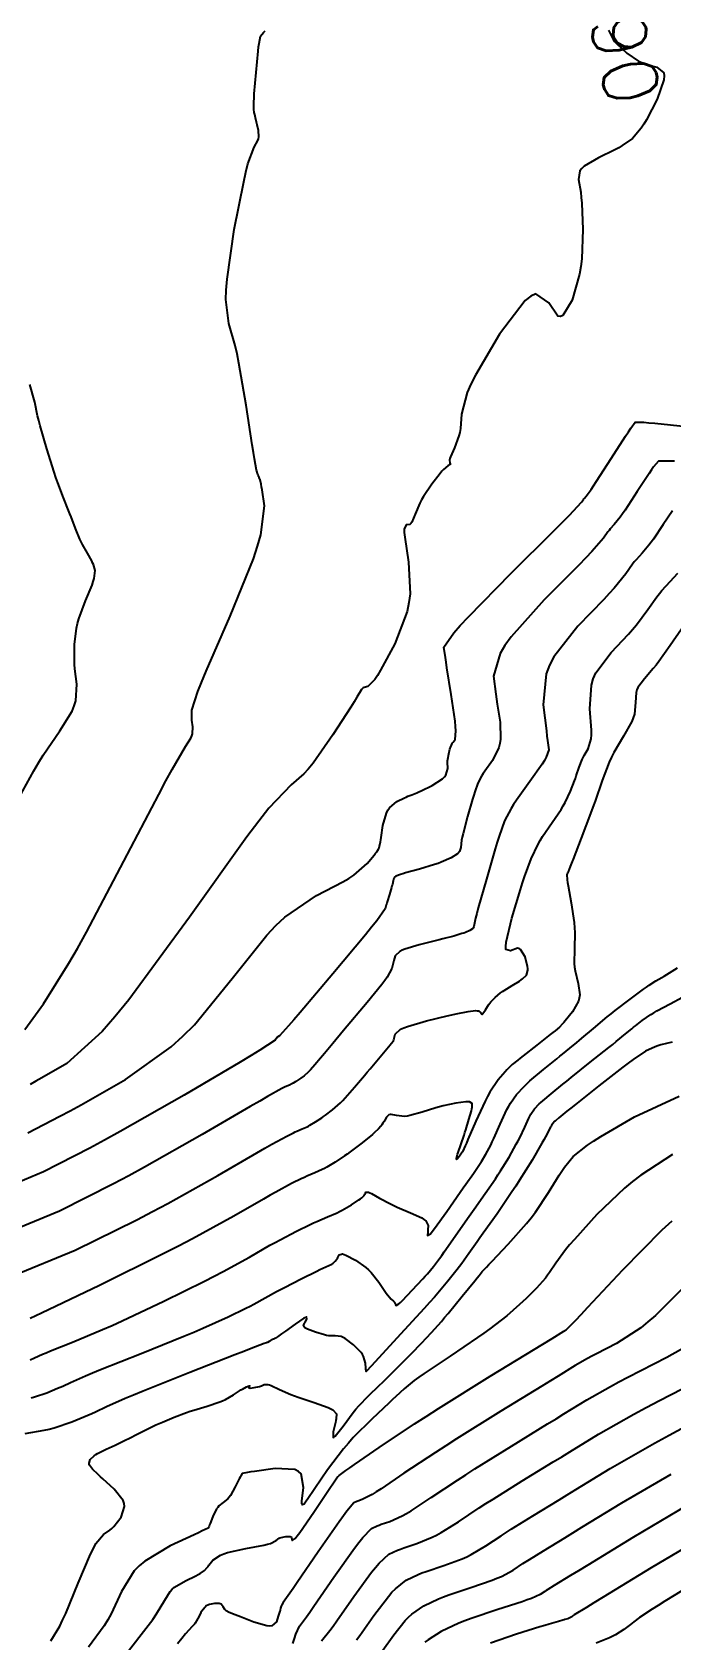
# Model space of a CAD drawing. Header units: metres. Extents: x 837476 to 838477, y 1189012 to 1191014.
# Drawn here: x 837622.8 to 837667.6, y 1190298.2 to 1190410.8 of the extents above; entities that cross this region are included whole.
import ezdxf

# ---------------------------------------------------------------- set-up
doc = ezdxf.new("R2010")
doc.units = ezdxf.units.M
doc.header["$LTSCALE"] = 0.3
doc.layers.add('COTAS 10', color=1, linetype='Continuous')
doc.layers.add('COTAS INT', color=252, linetype='Continuous')
doc.styles.get("Standard").update_dxf_attribs({"font": 'simplex.shx'})

msp = doc.modelspace()

# ---------------------------------------------------------------- linework, layer by layer
at = {"layer": 'COTAS 10'}
for points in [[(837663.194, 1190410.973), (837663.489, 1190410.356), (837663.618, 1190410.182), (837663.766, 1190410.006), (837664.473, 1190409.358), (837665.304, 1190408.809), (837665.531, 1190408.695), (837665.758, 1190408.599), (837666.566, 1190408.389), (837667.057, 1190407.983), (837667.083, 1190407.762), (837667.062, 1190407.494), (837666.59, 1190406.134), (837665.85, 1190404.7), (837665.66, 1190404.384), (837665.476, 1190404.105), (837664.865, 1190403.389), (837664.155, 1190402.885), (837663.908, 1190402.739), (837663.64, 1190402.59), (837662.491, 1190402.027), (837661.489, 1190401.44), (837661.314, 1190401.277), (837661.183, 1190401.113), (837661.08, 1190400.516), (837661.243, 1190399.614), (837661.279, 1190399.258), (837661.312, 1190398.855), (837661.401, 1190397.016), (837661.325, 1190394.955), (837661.254, 1190394.412), (837661.161, 1190393.881), (837660.647, 1190392.063), (837659.997, 1190390.976), (837659.82, 1190390.906), (837659.643, 1190390.936), (837659.011, 1190391.879), (837658.1, 1190392.514), (837657.747, 1190392.35), (837657.349, 1190392.038), (837655.55, 1190389.687), (837653.873, 1190386.812), (837653.554, 1190386.171), (837653.297, 1190385.596), (837652.891, 1190384.08), (837652.819, 1190383.062), (837652.773, 1190382.802), (837652.714, 1190382.551), (837652.408, 1190381.722), (837652.125, 1190381.094), (837652.081, 1190380.969), (837652.052, 1190380.865), (837652.071, 1190380.668), (837652.123, 1190380.602), (837652.114, 1190380.581), (837652.095, 1190380.558), (837651.942, 1190380.466), (837651.635, 1190380.208), (837651.52, 1190380.08), (837651.391, 1190379.929), (837650.812, 1190379.178), (837650.23, 1190378.302), (837650.098, 1190378.072), (837649.979, 1190377.846), (837649.656, 1190377.073), (837649.411, 1190376.509), (837649.341, 1190376.415), (837649.271, 1190376.349), (837649.012, 1190376.333), (837648.879, 1190376.029), (837648.888, 1190375.781), (837648.918, 1190375.462), (837649.191, 1190373.717), (837649.288, 1190371.494), (837649.207, 1190370.873), (837649.078, 1190370.251), (837648.224, 1190367.983), (837647.227, 1190366.138), (837647.009, 1190365.781), (837646.816, 1190365.491), (837646.33, 1190365.001), (837646.067, 1190364.937), (837646.015, 1190364.915), (837645.972, 1190364.893), (837645.892, 1190364.798), (837645.571, 1190364.247), (837645.377, 1190363.936), (837645.137, 1190363.557), (837643.886, 1190361.618), (837642.494, 1190359.631), (837642.164, 1190359.222), (837641.858, 1190358.873), (837640.954, 1190358.125), (837639.408, 1190356.488), (837638.698, 1190355.58), (837637.865, 1190354.474), (837633.838, 1190348.839), (837629.586, 1190343.055), (837628.611, 1190341.856), (837627.724, 1190340.831), (837625.253, 1190338.585), (837623.51, 1190337.589), (837623.082, 1190337.353), (837622.678, 1190337.134)], [(837668.305, 1190369.018), (837667.5, 1190367.876), (837666.72, 1190366.756), (837666.521, 1190366.493), (837666.33, 1190366.25), (837665.703, 1190365.544), (837665.256, 1190364.939), (837665.178, 1190364.76), (837665.12, 1190364.576), (837665.078, 1190363.871), (837665.003, 1190363.064), (837664.925, 1190362.815), (837664.822, 1190362.555), (837664.243, 1190361.527), (837663.562, 1190360.381), (837663.394, 1190360.047), (837663.236, 1190359.706), (837662.741, 1190358.415), (837662.253, 1190356.981), (837662.099, 1190356.551), (837661.937, 1190356.106), (837661.285, 1190354.376), (837660.714, 1190352.904), (837660.604, 1190352.621), (837660.514, 1190352.392), (837660.362, 1190352.016), (837660.339, 1190351.976), (837660.33, 1190351.958), (837660.321, 1190351.938), (837660.28, 1190351.843), (837660.298, 1190351.468), (837660.325, 1190351.271), (837660.362, 1190351.034), (837660.578, 1190349.842), (837660.784, 1190348.464), (837660.815, 1190348.109), (837660.835, 1190347.766), (837660.816, 1190346.624), (837660.797, 1190345.605), (837660.818, 1190345.34), (837660.851, 1190345.081), (837661.063, 1190344.207), (837661.176, 1190343.397), (837661.146, 1190343.179), (837661.09, 1190342.963), (837660.664, 1190342.207), (837660.162, 1190341.594), (837660.057, 1190341.468), (837659.967, 1190341.363), (837659.765, 1190341.141), (837659.457, 1190340.889), (837659.299, 1190340.764), (837659.111, 1190340.615), (837658.17, 1190339.878), (837657.209, 1190339.126), (837657.008, 1190338.969), (837656.835, 1190338.833), (837656.446, 1190338.523), (837656.172, 1190338.256), (837656.071, 1190338.147), (837655.96, 1190338.023), (837655.468, 1190337.445), (837654.886, 1190336.59), (837654.717, 1190336.291), (837654.544, 1190335.964), (837653.893, 1190334.558), (837653.346, 1190333.273), (837653.238, 1190333.023), (837653.15, 1190332.819), (837652.992, 1190332.464), (837652.957, 1190332.407), (837652.946, 1190332.391), (837652.936, 1190332.374), (837652.894, 1190332.313), (837652.835, 1190332.23), (837652.814, 1190332.2), (837652.79, 1190332.166), (837652.686, 1190332.016), (837652.593, 1190331.9), (837652.576, 1190331.886), (837652.562, 1190331.881), (837652.546, 1190331.932), (837652.597, 1190332.143), (837652.626, 1190332.24), (837652.662, 1190332.353), (837652.845, 1190332.898), (837653.071, 1190333.565), (837653.133, 1190333.755), (837653.196, 1190333.948), (837653.42, 1190334.663), (837653.591, 1190335.283), (837653.621, 1190335.415), (837653.642, 1190335.53), (837653.653, 1190335.805), (837653.45, 1190335.906), (837653.337, 1190335.912), (837653.199, 1190335.908), (837652.492, 1190335.815), (837651.604, 1190335.624), (837651.351, 1190335.558), (837651.095, 1190335.487), (837650.148, 1190335.185), (837649.283, 1190334.943), (837649.08, 1190334.911), (837648.893, 1190334.893), (837648.349, 1190334.953), (837647.97, 1190335.03), (837647.887, 1190335.024), (837647.814, 1190335.006), (837647.631, 1190334.839), (837647.522, 1190334.624), (837647.495, 1190334.575), (837647.47, 1190334.531), (837647.394, 1190334.412), (837647.306, 1190334.298), (837647.274, 1190334.257), (837647.238, 1190334.213), (837647.081, 1190334.022), (837646.782, 1190333.728), (837646.657, 1190333.619), (837646.514, 1190333.499), (837645.845, 1190332.966), (837645.091, 1190332.399), (837644.894, 1190332.256), (837644.702, 1190332.12), (837644.051, 1190331.683), (837643.456, 1190331.327), (837643.299, 1190331.242), (837643.146, 1190331.163), (837642.622, 1190330.928), (837642.067, 1190330.694), (837641.895, 1190330.616), (837641.714, 1190330.533), (837640.991, 1190330.181), (837639.898, 1190329.595), (837639.484, 1190329.363), (837639.02, 1190329.1), (837636.943, 1190327.899), (837634.044, 1190326.306), (837633.063, 1190325.796), (837632.005, 1190325.256), (837627.538, 1190323.057), (837623.487, 1190321.11), (837622.69, 1190320.73)], [(837667.675, 1190332.226), (837665.456, 1190330.785), (837664.874, 1190330.339), (837664.305, 1190329.871), (837662.366, 1190328.011), (837660.802, 1190326.277), (837660.471, 1190325.89), (837660.183, 1190325.542), (837659.51, 1190324.62), (837659.066, 1190323.948), (837658.923, 1190323.759), (837658.771, 1190323.568), (837658.149, 1190322.866), (837657.416, 1190322.136), (837657.194, 1190321.928), (837656.964, 1190321.717), (837656.065, 1190320.931), (837654.876, 1190320.009), (837654.464, 1190319.711), (837654.015, 1190319.395), (837652.094, 1190318.102), (837650.287, 1190316.892), (837649.911, 1190316.63), (837649.588, 1190316.398), (837648.868, 1190315.82), (837648.299, 1190315.27), (837648.072, 1190315.055), (837647.814, 1190314.814), (837646.631, 1190313.717), (837645.313, 1190312.392), (837644.971, 1190312.008), (837644.639, 1190311.615), (837643.52, 1190310.131), (837642.626, 1190308.828), (837642.436, 1190308.55), (837642.27, 1190308.307), (837641.876, 1190307.727), (837641.729, 1190307.695), (837641.718, 1190307.797), (837641.721, 1190307.948), (837641.839, 1190308.892), (837641.657, 1190309.862), (837641.469, 1190310.028), (837641.223, 1190310.149), (837639.838, 1190310.218), (837638.406, 1190310.03), (837638.129, 1190309.991), (837637.905, 1190309.956), (837637.53, 1190309.876), (837637.434, 1190309.704), (837637.386, 1190309.611), (837637.328, 1190309.5), (837637.044, 1190308.935), (837636.705, 1190308.348), (837636.613, 1190308.223), (837636.521, 1190308.113), (837636.198, 1190307.853), (837635.896, 1190307.607), (837635.818, 1190307.507), (837635.742, 1190307.394), (837635.487, 1190306.87), (837635.291, 1190306.372), (837635.252, 1190306.275), (837635.22, 1190306.196), (837635.16, 1190306.057), (837634.741, 1190305.853), (837634.483, 1190305.732), (837634.164, 1190305.584), (837632.496, 1190304.816), (837630.714, 1190303.747), (837630.321, 1190303.408), (837629.973, 1190303.051), (837629.08, 1190301.606), (837628.356, 1190300.056), (837628.114, 1190299.632), (837627.854, 1190299.21), (837626.764, 1190297.707)], [(837645.535, 1190298.217), (837645.774, 1190298.535), (837646.761, 1190299.926), (837647.77, 1190301.269), (837648.021, 1190301.557), (837648.261, 1190301.809), (837649.029, 1190302.417), (837649.853, 1190302.8), (837650.127, 1190302.91), (837650.423, 1190303.021), (837651.658, 1190303.437), (837652.941, 1190303.907), (837653.266, 1190304.051), (837653.578, 1190304.202), (837654.595, 1190304.801), (837655.667, 1190305.515), (837656.014, 1190305.739), (837656.382, 1190305.973), (837657.892, 1190306.914), (837659.728, 1190308.038), (837660.301, 1190308.389), (837660.903, 1190308.756), (837663.312, 1190310.223), (837666.409, 1190312.001), (837667.444, 1190312.565), (837668.557, 1190313.16)]]:
    msp.add_lwpolyline(points, dxfattribs=at)
at = {"layer": 'COTAS INT'}
for points in [[(837622.313, 1190340.979), (837623.612, 1190342.772), (837625.398, 1190345.627), (837625.989, 1190346.658), (837626.621, 1190347.795), (837629.254, 1190352.772), (837631.683, 1190357.446), (837632.188, 1190358.392), (837632.619, 1190359.186), (837633.568, 1190360.795), (837633.934, 1190361.385), (837633.997, 1190361.538), (837634.043, 1190361.685), (837634.074, 1190362.176), (837634.015, 1190362.636), (837634.006, 1190362.763), (837633.999, 1190362.891), (837633.999, 1190363.353), (837634.421, 1190364.641), (837634.681, 1190365.289), (837635.003, 1190366.064), (837636.683, 1190369.916), (837638.32, 1190373.947), (837638.615, 1190374.836), (837638.842, 1190375.625), (837639.088, 1190377.653), (837638.921, 1190378.775), (837638.886, 1190378.994), (837638.856, 1190379.173), (837638.79, 1190379.485), (837638.758, 1190379.541), (837638.742, 1190379.575), (837638.714, 1190379.642), (837638.687, 1190379.716), (837638.678, 1190379.737), (837638.67, 1190379.758), (837638.638, 1190379.837), (837638.601, 1190379.934), (837638.59, 1190379.967), (837638.578, 1190380.002), (837638.532, 1190380.15), (837638.391, 1190380.949), (837638.319, 1190381.394), (837638.234, 1190381.936), (837637.809, 1190384.705), (837637.309, 1190387.654), (837637.176, 1190388.31), (837637.045, 1190388.896), (837636.596, 1190390.433), (837636.391, 1190392.099), (837636.415, 1190392.766), (837636.474, 1190393.522), (837636.98, 1190396.998), (837637.64, 1190400.353), (837637.796, 1190401.034), (837637.94, 1190401.607), (837638.366, 1190402.778), (837638.627, 1190403.241), (837638.668, 1190403.367), (837638.695, 1190403.492), (837638.679, 1190403.937), (837638.582, 1190404.339), (837638.558, 1190404.438), (837638.536, 1190404.531), (837638.465, 1190404.822), (837638.408, 1190405.07), (837638.395, 1190405.136), (837638.382, 1190405.201), (837638.343, 1190405.428), (837638.348, 1190405.958), (837638.363, 1190406.214), (837638.383, 1190406.517), (837638.504, 1190408.007), (837638.647, 1190409.492), (837638.681, 1190409.792), (837638.713, 1190410.045), (837638.809, 1190410.554), (837639.032, 1190410.817), (837639.144, 1190410.915)], [(837621.663, 1190356.761), (837622.929, 1190359.09), (837623.268, 1190359.661), (837623.6, 1190360.201), (837624.757, 1190361.884), (837625.623, 1190363.283), (837625.773, 1190363.644), (837625.883, 1190363.993), (837625.956, 1190365.157), (837625.817, 1190366.247), (837625.795, 1190366.549), (837625.779, 1190366.852), (837625.777, 1190367.947), (837625.924, 1190369.081), (837626.002, 1190369.408), (837626.095, 1190369.741), (837626.565, 1190370.991), (837627.016, 1190372.101), (837627.097, 1190372.346), (837627.159, 1190372.563), (837627.227, 1190373.122), (837627.112, 1190373.54), (837627.058, 1190373.669), (837626.995, 1190373.803), (837626.692, 1190374.337), (837626.342, 1190374.95), (837626.25, 1190375.134), (837626.161, 1190375.325), (837625.857, 1190376.067), (837625.552, 1190376.873), (837625.462, 1190377.103), (837625.37, 1190377.336), (837625.017, 1190378.206), (837624.613, 1190379.276), (837624.489, 1190379.636), (837624.359, 1190380.023), (837623.847, 1190381.652), (837623.386, 1190383.252), (837623.288, 1190383.622), (837623.203, 1190383.959), (837623.005, 1190384.912), (837622.661, 1190386.144)], [(837622.521, 1190333.745), (837624.77, 1190334.896), (837625.49, 1190335.285), (837626.253, 1190335.706), (837629.357, 1190337.479), (837632.561, 1190339.763), (837633.385, 1190340.504), (837634.182, 1190341.293), (837636.837, 1190344.538), (837639.249, 1190347.592), (837639.894, 1190348.262), (837640.529, 1190348.855), (837642.74, 1190350.36), (837644.588, 1190351.314), (837644.994, 1190351.56), (837645.355, 1190351.798), (837646.278, 1190352.592), (837646.782, 1190353.198), (837646.88, 1190353.318), (837646.959, 1190353.416), (837647.091, 1190353.6), (837647.108, 1190353.663), (837647.115, 1190353.686), (837647.122, 1190353.711), (837647.156, 1190353.822), (837647.216, 1190354.12), (837647.24, 1190354.264), (837647.268, 1190354.434), (837647.392, 1190355.268), (837647.63, 1190356.138), (837647.729, 1190356.33), (837647.841, 1190356.502), (837648.366, 1190356.947), (837648.904, 1190357.206), (837649.025, 1190357.261), (837649.134, 1190357.308), (837649.425, 1190357.415), (837649.771, 1190357.552), (837649.915, 1190357.618), (837650.08, 1190357.696), (837650.848, 1190358.078), (837651.564, 1190358.539), (837651.696, 1190358.666), (837651.8, 1190358.793), (837651.935, 1190359.252), (837651.913, 1190359.691), (837651.917, 1190359.805), (837651.926, 1190359.917), (837651.998, 1190360.296), (837652.089, 1190360.605), (837652.11, 1190360.673), (837652.129, 1190360.734), (837652.184, 1190360.888), (837652.249, 1190361.014), (837652.275, 1190361.056), (837652.305, 1190361.101), (837652.44, 1190361.29), (837652.497, 1190361.9), (837652.476, 1190362.21), (837652.44, 1190362.581), (837652.179, 1190364.433), (837651.878, 1190366.312), (837651.818, 1190366.7), (837651.766, 1190367.032), (837651.662, 1190367.753), (837652.357, 1190368.757), (837652.81, 1190369.266), (837653.376, 1190369.876), (837656.361, 1190372.914), (837659.381, 1190375.927), (837659.97, 1190376.52), (837660.451, 1190377.009), (837661.295, 1190377.906), (837661.434, 1190378.103), (837661.471, 1190378.151), (837661.508, 1190378.196), (837661.634, 1190378.334), (837661.975, 1190378.809), (837662.147, 1190379.067), (837662.353, 1190379.38), (837663.376, 1190380.963), (837664.391, 1190382.535), (837664.592, 1190382.84), (837664.758, 1190383.089), (837665.066, 1190383.516), (837665.662, 1190383.506), (837666.01, 1190383.478), (837666.437, 1190383.44), (837668.637, 1190383.212)], [(837667.812, 1190380.786), (837666.689, 1190380.791), (837666.355, 1190380.385), (837666.205, 1190380.175), (837666.032, 1190379.921), (837665.2, 1190378.65), (837664.349, 1190377.353), (837664.164, 1190377.083), (837664, 1190376.852), (837663.59, 1190376.339), (837663.313, 1190376.036), (837663.233, 1190375.937), (837663.152, 1190375.832), (837662.846, 1190375.399), (837662.019, 1190374.446), (837661.608, 1190374.013), (837661.119, 1190373.508), (837658.696, 1190371.072), (837656.365, 1190368.481), (837655.933, 1190367.877), (837655.594, 1190367.323), (837655.14, 1190365.734), (837655.302, 1190364.467), (837655.35, 1190364.116), (837655.4, 1190363.765), (837655.594, 1190362.497), (837655.637, 1190361.315), (837655.591, 1190361.018), (837655.521, 1190360.735), (837655.06, 1190359.821), (837654.525, 1190359.074), (837654.408, 1190358.896), (837654.305, 1190358.73), (837654.047, 1190358.236), (837653.831, 1190357.627), (837653.756, 1190357.389), (837653.673, 1190357.121), (837653.317, 1190355.901), (837653, 1190354.706), (837652.942, 1190354.453), (837652.897, 1190354.234), (837652.845, 1190353.726), (837652.761, 1190353.439), (837652.696, 1190353.359), (837652.613, 1190353.279), (837652.165, 1190352.991), (837651.48, 1190352.696), (837651.249, 1190352.612), (837650.999, 1190352.527), (837649.946, 1190352.211), (837648.98, 1190351.94), (837648.785, 1190351.884), (837648.622, 1190351.835), (837648.297, 1190351.724), (837648.195, 1190351.637), (837648.173, 1190351.604), (837648.154, 1190351.567), (837648.108, 1190351.399), (837648.051, 1190351.131), (837648.024, 1190351.031), (837647.993, 1190350.919), (837647.844, 1190350.424), (837647.691, 1190349.925), (837647.657, 1190349.811), (837647.627, 1190349.708), (837647.549, 1190349.424), (837646.954, 1190348.597), (837646.598, 1190348.151), (837646.16, 1190347.611), (837643.883, 1190344.879), (837641.596, 1190342.178), (837641.149, 1190341.658), (837640.784, 1190341.237), (837640.143, 1190340.54), (837640.028, 1190340.462), (837639.994, 1190340.431), (837639.961, 1190340.396), (837639.835, 1190340.237), (837638.779, 1190339.532), (837638.159, 1190339.153), (837637.397, 1190338.694), (837633.461, 1190336.374), (837628.995, 1190333.822), (837627.898, 1190333.217), (837626.862, 1190332.657), (837623.626, 1190331.001), (837620.948, 1190329.896)], [(837667.672, 1190377.307), (837667.023, 1190376.337), (837666.345, 1190375.327), (837666.181, 1190375.099), (837666.025, 1190374.894), (837665.547, 1190374.344), (837665.119, 1190373.875), (837664.995, 1190373.723), (837664.87, 1190373.56), (837664.397, 1190372.891), (837663.586, 1190371.883), (837663.246, 1190371.507), (837662.856, 1190371.089), (837661.032, 1190369.229), (837659.354, 1190367.086), (837659.056, 1190366.489), (837658.831, 1190365.89), (837658.619, 1190363.715), (837658.837, 1190361.902), (837658.883, 1190361.532), (837658.922, 1190361.218), (837659.01, 1190360.561), (837658.833, 1190360.049), (837658.706, 1190359.827), (837658.545, 1190359.57), (837657.679, 1190358.351), (837656.745, 1190357.047), (837656.542, 1190356.736), (837656.362, 1190356.447), (837655.91, 1190355.584), (837655.534, 1190354.52), (837655.402, 1190354.105), (837655.257, 1190353.636), (837654.635, 1190351.506), (837654.073, 1190349.494), (837653.967, 1190349.1), (837653.882, 1190348.777), (837653.755, 1190348.2), (837653.721, 1190348.084), (837653.695, 1190348.052), (837653.662, 1190348.02), (837653.481, 1190347.904), (837653.169, 1190347.775), (837653.052, 1190347.735), (837652.923, 1190347.692), (837652.348, 1190347.524), (837651.577, 1190347.32), (837651.325, 1190347.255), (837651.056, 1190347.187), (837649.941, 1190346.911), (837648.937, 1190346.61), (837648.737, 1190346.526), (837648.571, 1190346.441), (837648.252, 1190346.133), (837648.155, 1190345.808), (837648.129, 1190345.713), (837648.102, 1190345.616), (837648.007, 1190345.249), (837647.686, 1190344.652), (837647.517, 1190344.41), (837647.314, 1190344.135), (837646.29, 1190342.866), (837644.634, 1190340.901), (837643.873, 1190339.996), (837643.291, 1190339.303), (837643.151, 1190339.136), (837643.02, 1190338.98), (837642.625, 1190338.507), (837642.307, 1190338.145), (837642.224, 1190338.059), (837642.144, 1190337.979), (837641.876, 1190337.743), (837641.634, 1190337.561), (837641.57, 1190337.515), (837641.509, 1190337.472), (837641.3, 1190337.331), (837641.109, 1190337.217), (837641.059, 1190337.19), (837641.01, 1190337.164), (837640.841, 1190337.089), (837640.663, 1190337.014), (837640.608, 1190336.989), (837640.55, 1190336.962), (837640.318, 1190336.849), (837639.31, 1190336.277), (837638.762, 1190335.961), (837638.099, 1190335.575), (837634.732, 1190333.613), (837630.688, 1190331.326), (837629.598, 1190330.736), (837628.52, 1190330.164), (837624.732, 1190328.257), (837621.237, 1190326.815)], [(837621.526, 1190323.735), (837625.837, 1190325.514), (837630.152, 1190327.657), (837631.256, 1190328.23), (837632.321, 1190328.794), (837635.837, 1190330.756), (837638.56, 1190332.338), (837639.123, 1190332.662), (837639.604, 1190332.936), (837640.655, 1190333.515), (837641.132, 1190333.747), (837641.251, 1190333.803), (837641.365, 1190333.854), (837641.732, 1190334.009), (837642.078, 1190334.164), (837642.179, 1190334.216), (837642.282, 1190334.272), (837642.675, 1190334.507), (837643.106, 1190334.796), (837643.232, 1190334.886), (837643.363, 1190334.98), (837643.861, 1190335.355), (837644.414, 1190335.841), (837644.578, 1190336.005), (837644.748, 1190336.182), (837645.403, 1190336.927), (837646.097, 1190337.76), (837646.291, 1190337.992), (837646.486, 1190338.225), (837647.197, 1190339.072), (837647.777, 1190339.762), (837647.888, 1190339.895), (837647.979, 1190340.004), (837648.132, 1190340.191), (837648.159, 1190340.275), (837648.171, 1190340.32), (837648.184, 1190340.374), (837648.25, 1190340.646), (837648.633, 1190340.992), (837648.847, 1190341.092), (837649.108, 1190341.195), (837650.442, 1190341.585), (837651.886, 1190341.933), (837652.217, 1190342.009), (837652.518, 1190342.077), (837653.358, 1190342.249), (837653.887, 1190342.301), (837653.992, 1190342.293), (837654.079, 1190342.276), (837654.247, 1190342.133), (837654.327, 1190342.041), (837654.36, 1190342.056), (837654.397, 1190342.089), (837654.569, 1190342.352), (837654.796, 1190342.716), (837654.868, 1190342.812), (837654.944, 1190342.905), (837655.252, 1190343.226), (837655.637, 1190343.539), (837655.761, 1190343.628), (837655.894, 1190343.718), (837656.439, 1190344.05), (837656.956, 1190344.368), (837657.071, 1190344.449), (837657.174, 1190344.527), (837657.445, 1190344.783), (837657.548, 1190345.122), (837657.544, 1190345.253), (837657.528, 1190345.399), (837657.353, 1190346.057), (837657.034, 1190346.587), (837656.927, 1190346.652), (837656.811, 1190346.681), (837656.321, 1190346.491), (837656.005, 1190346.586), (837655.999, 1190346.795), (837656.029, 1190347.084), (837656.428, 1190348.785), (837657.018, 1190350.771), (837657.167, 1190351.239), (837657.309, 1190351.67), (837657.773, 1190352.932), (837658.255, 1190353.947), (837658.41, 1190354.224), (837658.573, 1190354.498), (837659.237, 1190355.471), (837659.875, 1190356.392), (837660.022, 1190356.633), (837660.156, 1190356.868), (837660.533, 1190357.665), (837660.804, 1190358.383), (837660.871, 1190358.568), (837660.935, 1190358.747), (837661.138, 1190359.342), (837661.344, 1190359.878), (837661.409, 1190360.02), (837661.479, 1190360.158), (837661.762, 1190360.634), (837661.969, 1190361.342), (837661.99, 1190361.626), (837661.997, 1190361.95), (837661.891, 1190363.438), (837661.991, 1190365.102), (837662.128, 1190365.535), (837662.312, 1190365.958), (837663.368, 1190367.387), (837664.593, 1190368.67), (837664.883, 1190369), (837665.153, 1190369.319), (837665.949, 1190370.383), (837666.587, 1190371.289), (837666.757, 1190371.509), (837666.924, 1190371.715), (837667.504, 1190372.348), (837668.051, 1190372.937)], [(837622.684, 1190317.843), (837622.974, 1190317.981), (837623.537, 1190318.226), (837623.802, 1190318.335), (837624.116, 1190318.462), (837625.644, 1190319.072), (837627.745, 1190319.956), (837628.419, 1190320.256), (837629.133, 1190320.58), (837632.045, 1190321.951), (837634.897, 1190323.355), (837635.572, 1190323.7), (837636.198, 1190324.025), (837638.049, 1190325.042), (837639.481, 1190325.862), (837639.844, 1190326.064), (837640.192, 1190326.254), (837641.328, 1190326.847), (837642.295, 1190327.318), (837642.538, 1190327.43), (837642.769, 1190327.535), (837643.513, 1190327.848), (837644.177, 1190328.139), (837644.359, 1190328.229), (837644.54, 1190328.325), (837645.186, 1190328.705), (837645.711, 1190329.053), (837645.817, 1190329.128), (837645.905, 1190329.194), (837646.078, 1190329.353), (837646.133, 1190329.451), (837646.161, 1190329.503), (837646.204, 1190329.595), (837646.374, 1190329.585), (837646.468, 1190329.547), (837646.581, 1190329.493), (837647.158, 1190329.17), (837647.921, 1190328.755), (837648.151, 1190328.643), (837648.39, 1190328.532), (837649.324, 1190328.143), (837650.116, 1190327.776), (837650.266, 1190327.678), (837650.385, 1190327.583), (837650.565, 1190327.254), (837650.548, 1190326.954), (837650.543, 1190326.878), (837650.538, 1190326.804), (837650.52, 1190326.559), (837650.714, 1190326.676), (837650.843, 1190326.831), (837651.005, 1190327.038), (837651.858, 1190328.228), (837652.792, 1190329.572), (837653.005, 1190329.876), (837653.197, 1190330.152), (837653.724, 1190330.901), (837654.1, 1190331.449), (837654.197, 1190331.596), (837654.292, 1190331.742), (837654.609, 1190332.255), (837654.942, 1190332.881), (837655.048, 1190333.099), (837655.159, 1190333.336), (837655.607, 1190334.351), (837656.075, 1190335.363), (837656.199, 1190335.599), (837656.321, 1190335.814), (837656.741, 1190336.43), (837657.276, 1190336.993), (837657.47, 1190337.176), (837657.685, 1190337.371), (837658.629, 1190338.17), (837659.567, 1190338.932), (837659.778, 1190339.103), (837659.968, 1190339.257), (837660.481, 1190339.669), (837660.965, 1190340.064), (837661.138, 1190340.207), (837661.327, 1190340.365), (837662.149, 1190341.058), (837663.109, 1190341.853), (837663.385, 1190342.075), (837663.665, 1190342.298), (837664.713, 1190343.112), (837665.643, 1190343.806), (837665.848, 1190343.953), (837666.031, 1190344.08), (837666.505, 1190344.378), (837666.937, 1190344.623), (837667.094, 1190344.716), (837667.268, 1190344.821), (837668.03, 1190345.294)], [(837622.745, 1190315.184), (837622.989, 1190315.248), (837623.844, 1190315.536), (837624.608, 1190315.849), (837624.793, 1190315.929), (837624.968, 1190316.007), (837625.506, 1190316.262), (837626.547, 1190316.716), (837627.038, 1190316.918), (837627.618, 1190317.154), (837630.448, 1190318.282), (837633.456, 1190319.494), (837634.148, 1190319.782), (837634.779, 1190320.05), (837636.552, 1190320.846), (837637.788, 1190321.454), (837638.081, 1190321.604), (837638.352, 1190321.745), (837639.154, 1190322.186), (837639.942, 1190322.625), (837640.205, 1190322.764), (837640.486, 1190322.912), (837641.664, 1190323.513), (837642.755, 1190324.055), (837642.982, 1190324.166), (837643.176, 1190324.26), (837643.607, 1190324.456), (837643.807, 1190324.552), (837643.856, 1190324.583), (837643.903, 1190324.615), (837644.05, 1190324.747), (837644.171, 1190324.901), (837644.202, 1190324.948), (837644.232, 1190324.997), (837644.328, 1190325.187), (837644.556, 1190325.256), (837644.668, 1190325.228), (837644.803, 1190325.179), (837645.466, 1190324.831), (837646.205, 1190324.3), (837646.387, 1190324.135), (837646.56, 1190323.962), (837647.101, 1190323.275), (837647.526, 1190322.645), (837647.625, 1190322.51), (837647.716, 1190322.391), (837647.975, 1190322.1), (837648.142, 1190321.944), (837648.174, 1190321.91), (837648.2, 1190321.881), (837648.243, 1190321.806), (837648.254, 1190321.753), (837648.26, 1190321.736), (837648.268, 1190321.718), (837648.307, 1190321.647), (837648.51, 1190321.764), (837648.621, 1190321.864), (837648.756, 1190321.994), (837649.443, 1190322.709), (837650.182, 1190323.515), (837650.35, 1190323.702), (837650.503, 1190323.874), (837650.922, 1190324.366), (837651.35, 1190324.932), (837651.508, 1190325.15), (837651.684, 1190325.395), (837652.462, 1190326.504), (837653.325, 1190327.742), (837653.554, 1190328.069), (837653.778, 1190328.389), (837654.554, 1190329.489), (837655.265, 1190330.523), (837655.449, 1190330.802), (837655.627, 1190331.077), (837656.225, 1190332.046), (837656.735, 1190332.944), (837656.857, 1190333.175), (837656.972, 1190333.399), (837657.32, 1190334.144), (837657.606, 1190334.763), (837657.682, 1190334.907), (837657.756, 1190335.038), (837658.013, 1190335.414), (837658.34, 1190335.759), (837658.459, 1190335.87), (837658.59, 1190335.989), (837659.166, 1190336.477), (837659.987, 1190337.14), (837660.273, 1190337.369), (837660.584, 1190337.618), (837661.916, 1190338.681), (837663.205, 1190339.709), (837663.487, 1190339.937), (837663.738, 1190340.14), (837664.376, 1190340.665), (837664.818, 1190341.032), (837664.945, 1190341.134), (837665.075, 1190341.237), (837665.558, 1190341.612), (837666.158, 1190342.022), (837666.361, 1190342.147), (837666.58, 1190342.276), (837667.504, 1190342.783), (837668.364, 1190343.238)], [(837667.655, 1190340.083), (837666.854, 1190339.897), (837666.648, 1190339.831), (837666.45, 1190339.76), (837665.791, 1190339.452), (837664.915, 1190338.869), (837664.579, 1190338.623), (837664.203, 1190338.342), (837662.508, 1190337.021), (837660.887, 1190335.731), (837660.557, 1190335.468), (837660.279, 1190335.246), (837659.704, 1190334.785), (837659.494, 1190334.607), (837659.447, 1190334.564), (837659.404, 1190334.524), (837659.285, 1190334.399), (837659.192, 1190334.262), (837659.165, 1190334.214), (837659.137, 1190334.162), (837659.033, 1190333.938), (837658.785, 1190333.462), (837658.667, 1190333.251), (837658.527, 1190333.006), (837657.841, 1190331.836), (837656.962, 1190330.413), (837656.7, 1190330.007), (837656.429, 1190329.597), (837655.384, 1190328.077), (837654.413, 1190326.704), (837654.19, 1190326.387), (837653.986, 1190326.097), (837653.414, 1190325.279), (837652.918, 1190324.593), (837652.762, 1190324.386), (837652.599, 1190324.173), (837651.942, 1190323.343), (837651.003, 1190322.24), (837650.662, 1190321.854), (837650.284, 1190321.434), (837648.627, 1190319.626), (837647.108, 1190317.99), (837646.818, 1190317.679), (837646.584, 1190317.428), (837646.213, 1190317.032), (837646.207, 1190317.122), (837646.204, 1190317.178), (837646.2, 1190317.247), (837646.181, 1190317.609), (837646.038, 1190318.08), (837645.956, 1190318.218), (837645.856, 1190318.359), (837645.341, 1190318.896), (837644.754, 1190319.332), (837644.609, 1190319.41), (837644.472, 1190319.47), (837644.037, 1190319.528), (837643.591, 1190319.527), (837643.446, 1190319.549), (837643.292, 1190319.58), (837642.657, 1190319.77), (837642.105, 1190319.992), (837642.003, 1190320.042), (837641.924, 1190320.088), (837641.819, 1190320.215), (837641.881, 1190320.351), (837641.906, 1190320.403), (837641.935, 1190320.46), (837642.067, 1190320.718), (837642.034, 1190320.842), (837641.958, 1190320.815), (837641.854, 1190320.762), (837641.237, 1190320.349), (837640.56, 1190319.856), (837640.417, 1190319.753), (837640.293, 1190319.664), (837640.009, 1190319.461), (837639.861, 1190319.364), (837639.823, 1190319.341), (837639.786, 1190319.321), (837639.667, 1190319.262), (837639.561, 1190319.212), (837639.533, 1190319.197), (837639.506, 1190319.182), (837639.414, 1190319.122), (837639.307, 1190319.06), (837639.27, 1190319.044), (837639.231, 1190319.028), (837639.065, 1190318.973), (837638.156, 1190318.63), (837637.648, 1190318.433), (837637.029, 1190318.19), (837633.867, 1190316.945), (837630.608, 1190315.642), (837629.928, 1190315.364), (837629.344, 1190315.122), (837628.037, 1190314.543), (837627.252, 1190314.17), (837626.997, 1190314.058), (837626.726, 1190313.941), (837625.612, 1190313.484), (837624.363, 1190313.063), (837624.007, 1190312.969), (837623.647, 1190312.885), (837622.308, 1190312.663)], [(837624.122, 1190298.164), (837624.755, 1190299.197), (837624.958, 1190299.608), (837625.174, 1190300.072), (837626.054, 1190302.199), (837626.909, 1190304.23), (837627.109, 1190304.634), (837627.293, 1190304.97), (837627.825, 1190305.613), (837628.272, 1190305.916), (837628.404, 1190306.037), (837628.538, 1190306.176), (837629.05, 1190306.811), (837629.3, 1190307.567), (837629.269, 1190307.78), (837629.195, 1190307.996), (837628.566, 1190308.791), (837627.777, 1190309.496), (837627.602, 1190309.655), (837627.446, 1190309.799), (837627.039, 1190310.187), (837626.843, 1190310.464), (837626.819, 1190310.538), (837626.81, 1190310.611), (837626.886, 1190310.864), (837627.158, 1190311.124), (837627.272, 1190311.201), (837627.401, 1190311.28), (837628.007, 1190311.586), (837628.637, 1190311.872), (837628.783, 1190311.939), (837628.916, 1190312.001), (837629.292, 1190312.18), (837629.685, 1190312.377), (837629.828, 1190312.449), (837629.987, 1190312.53), (837630.688, 1190312.885), (837631.495, 1190313.277), (837631.721, 1190313.38), (837631.948, 1190313.481), (837632.779, 1190313.827), (837633.643, 1190314.148), (837633.892, 1190314.233), (837634.144, 1190314.317), (837635.088, 1190314.605), (837635.959, 1190314.893), (837636.165, 1190314.977), (837636.356, 1190315.062), (837636.919, 1190315.384), (837637.343, 1190315.672), (837637.447, 1190315.737), (837637.544, 1190315.795), (837637.846, 1190315.95), (837638.033, 1190316.017), (837638.058, 1190316.021), (837638.071, 1190316.018), (837638.023, 1190315.951), (837638.003, 1190315.877), (837638.034, 1190315.87), (837638.081, 1190315.867), (837638.383, 1190315.904), (837638.737, 1190315.979), (837638.817, 1190316.001), (837638.889, 1190316.023), (837639.083, 1190316.108), (837639.333, 1190316.11), (837639.44, 1190316.08), (837639.563, 1190316.038), (837640.144, 1190315.773), (837640.935, 1190315.418), (837641.189, 1190315.318), (837641.46, 1190315.217), (837642.568, 1190314.847), (837643.544, 1190314.498), (837643.731, 1190314.411), (837643.883, 1190314.327), (837644.132, 1190314.059), (837644.107, 1190313.719), (837644.086, 1190313.589), (837644.06, 1190313.445), (837643.913, 1190312.797), (837643.904, 1190312.402), (837643.964, 1190312.417), (837644.052, 1190312.486), (837644.595, 1190313.184), (837645.307, 1190314.15), (837645.501, 1190314.388), (837645.694, 1190314.613), (837646.381, 1190315.321), (837647.138, 1190316.038), (837647.376, 1190316.269), (837647.625, 1190316.514), (837648.627, 1190317.515), (837649.615, 1190318.521), (837649.856, 1190318.77), (837650.082, 1190319.005), (837650.783, 1190319.745), (837651.484, 1190320.535), (837651.711, 1190320.801), (837651.953, 1190321.088), (837652.945, 1190322.297), (837653.822, 1190323.381), (837653.99, 1190323.589), (837654.127, 1190323.757), (837654.353, 1190324.031), (837654.642, 1190324.331), (837654.818, 1190324.515), (837655.036, 1190324.743), (837656.169, 1190325.931), (837657.456, 1190327.384), (837657.771, 1190327.779), (837658.067, 1190328.171), (837658.986, 1190329.56), (837659.739, 1190330.778), (837659.93, 1190331.062), (837660.114, 1190331.323), (837660.718, 1190332.073), (837661.715, 1190332.867), (837662.147, 1190333.155), (837662.647, 1190333.472), (837665.014, 1190334.867), (837668.146, 1190336.296)], [(837629.406, 1190297.251), (837630.953, 1190299.224), (837631.27, 1190299.656), (837631.538, 1190300.04), (837632.106, 1190301.014), (837632.482, 1190301.618), (837632.629, 1190301.768), (837632.796, 1190301.91), (837633.553, 1190302.362), (837634.294, 1190302.72), (837634.449, 1190302.802), (837634.583, 1190302.877), (837634.888, 1190303.089), (837635.078, 1190303.299), (837635.139, 1190303.373), (837635.204, 1190303.453), (837635.471, 1190303.801), (837636.004, 1190304.167), (837636.237, 1190304.258), (837636.507, 1190304.346), (837637.792, 1190304.626), (837639.048, 1190304.866), (837639.3, 1190304.927), (837639.51, 1190304.987), (837639.922, 1190305.183), (837640.112, 1190305.339), (837640.181, 1190305.373), (837640.258, 1190305.403), (837640.597, 1190305.477), (837640.9, 1190305.462), (837640.954, 1190305.436), (837640.995, 1190305.399), (837641.035, 1190305.187), (837641.239, 1190305.323), (837641.383, 1190305.505), (837641.565, 1190305.751), (837642.541, 1190307.163), (837643.534, 1190308.642), (837643.727, 1190308.93), (837643.885, 1190309.165), (837644.161, 1190309.575), (837644.213, 1190309.642), (837644.229, 1190309.661), (837644.247, 1190309.68), (837644.318, 1190309.75), (837644.795, 1190310.093), (837645.068, 1190310.283), (837645.403, 1190310.516), (837647.121, 1190311.702), (837649.605, 1190313.352), (837650.422, 1190313.878), (837651.295, 1190314.433), (837654.913, 1190316.687), (837659.24, 1190319.344), (837660.053, 1190319.844), (837660.105, 1190319.873), (837660.123, 1190319.883), (837660.143, 1190319.894), (837660.229, 1190319.938), (837660.895, 1190320.612), (837661.28, 1190321.019), (837661.753, 1190321.523), (837664.189, 1190324.139), (837666.96, 1190326.947), (837667.644, 1190327.57)], [(837668.545, 1190322.999), (837666.485, 1190320.954), (837665.956, 1190320.495), (837665.445, 1190320.083), (837663.75, 1190318.983), (837662.348, 1190318.262), (837662.022, 1190318.088), (837661.723, 1190317.927), (837660.868, 1190317.438), (837659.655, 1190316.697), (837659.131, 1190316.376), (837658.526, 1190316.004), (837655.658, 1190314.244), (837652.548, 1190312.305), (837651.789, 1190311.822), (837651.075, 1190311.361), (837648.866, 1190309.891), (837647.258, 1190308.809), (837646.922, 1190308.594), (837646.635, 1190308.415), (837645.993, 1190308.074), (837645.695, 1190307.973), (837645.624, 1190307.947), (837645.557, 1190307.92), (837645.359, 1190307.828), (837644.874, 1190307.245), (837644.627, 1190306.909), (837644.331, 1190306.498), (837642.857, 1190304.384), (837641.391, 1190302.254), (837641.101, 1190301.834), (837640.861, 1190301.487), (837640.41, 1190300.844), (837640.305, 1190300.681), (837640.282, 1190300.637), (837640.263, 1190300.594), (837640.216, 1190300.44), (837640.189, 1190300.306), (837640.182, 1190300.275), (837640.175, 1190300.247), (837640.151, 1190300.167), (837640.105, 1190300.026), (837640.084, 1190299.959), (837640.059, 1190299.88), (837639.938, 1190299.496), (837639.608, 1190299.21), (837639.451, 1190299.193), (837639.265, 1190299.202), (837638.356, 1190299.462), (837637.425, 1190299.83), (837637.226, 1190299.908), (837637.051, 1190299.975), (837636.63, 1190300.133), (837636.409, 1190300.252), (837636.36, 1190300.295), (837636.317, 1190300.342), (837636.204, 1190300.551), (837636.063, 1190300.729), (837636.001, 1190300.757), (837635.929, 1190300.776), (837635.588, 1190300.768), (837635.252, 1190300.702), (837635.185, 1190300.684), (837635.128, 1190300.667), (837635.012, 1190300.605), (837634.955, 1190300.536), (837634.935, 1190300.513), (837634.912, 1190300.488), (837634.815, 1190300.388), (837634.687, 1190300.22), (837634.646, 1190300.153), (837634.602, 1190300.078), (837634.419, 1190299.731), (837634.239, 1190299.397), (837634.196, 1190299.329), (837634.157, 1190299.272), (837634.039, 1190299.155), (837633.571, 1190298.637), (837633.311, 1190298.327), (837632.993, 1190297.945)], [(837641.08, 1190297.983), (837641.192, 1190298.333), (837641.291, 1190298.625), (837641.55, 1190299.194), (837642.029, 1190299.834), (837642.268, 1190300.17), (837642.552, 1190300.575), (837643.963, 1190302.613), (837645.405, 1190304.65), (837645.709, 1190305.054), (837645.973, 1190305.39), (837646.582, 1190306.024), (837646.989, 1190306.213), (837647.125, 1190306.268), (837647.271, 1190306.323), (837647.882, 1190306.528), (837648.737, 1190306.913), (837649.037, 1190307.08), (837649.364, 1190307.274), (837650.775, 1190308.194), (837652.606, 1190309.413), (837653.197, 1190309.794), (837653.826, 1190310.195), (837656.403, 1190311.8), (837658.926, 1190313.349), (837659.521, 1190313.713), (837660.071, 1190314.05), (837661.683, 1190315.033), (837663.341, 1190315.98), (837663.921, 1190316.293), (837664.553, 1190316.629), (837667.271, 1190318.028), (837669.996, 1190319.555)], [(837643.091, 1190298.16), (837643.671, 1190298.881), (837643.901, 1190299.193), (837644.163, 1190299.555), (837645.362, 1190301.269), (837646.587, 1190302.959), (837646.865, 1190303.306), (837647.117, 1190303.599), (837647.806, 1190304.221), (837648.421, 1190304.507), (837648.626, 1190304.589), (837648.847, 1190304.672), (837649.77, 1190304.983), (837650.839, 1190305.41), (837651.152, 1190305.566), (837651.471, 1190305.738), (837652.685, 1190306.498), (837654.136, 1190307.464), (837654.606, 1190307.766), (837655.104, 1190308.084), (837657.147, 1190309.357), (837659.327, 1190310.694), (837659.911, 1190311.051), (837660.487, 1190311.403), (837662.497, 1190312.628), (837664.959, 1190314.033), (837665.82, 1190314.498), (837666.758, 1190314.997), (837670.792, 1190317.073)], [(837647.385, 1190297.515), (837648.16, 1190298.582), (837648.952, 1190299.579), (837649.177, 1190299.809), (837649.406, 1190300.019), (837650.253, 1190300.614), (837651.284, 1190301.093), (837651.629, 1190301.231), (837651.998, 1190301.37), (837653.547, 1190301.892), (837655.043, 1190302.404), (837655.381, 1190302.537), (837655.685, 1190302.667), (837656.505, 1190303.105), (837657.198, 1190303.566), (837657.423, 1190303.711), (837657.661, 1190303.863), (837658.637, 1190304.471), (837660.128, 1190305.383), (837660.691, 1190305.726), (837661.319, 1190306.109), (837664.127, 1190307.817), (837667.572, 1190309.825)], [(837668.736, 1190307.649), (837664.942, 1190305.412), (837661.735, 1190303.462), (837661.081, 1190303.064), (837660.529, 1190302.728), (837659.382, 1190302.028), (837658.939, 1190301.752), (837658.831, 1190301.683), (837658.729, 1190301.617), (837658.415, 1190301.408), (837657.792, 1190301.131), (837657.495, 1190301.023), (837657.146, 1190300.901), (837655.435, 1190300.346), (837653.574, 1190299.719), (837653.13, 1190299.552), (837652.716, 1190299.386), (837651.476, 1190298.811), (837650.55, 1190298.229), (837650.333, 1190298.061)], [(837670.057, 1190305.568), (837666.184, 1190303.267), (837662.816, 1190301.217), (837662.168, 1190300.823), (837661.644, 1190300.503), (837660.781, 1190299.971), (837660.721, 1190299.926), (837660.687, 1190299.9), (837660.621, 1190299.848), (837660.536, 1190299.794), (837660.507, 1190299.779), (837660.475, 1190299.764), (837660.337, 1190299.708), (837660.143, 1190299.645), (837660.076, 1190299.625), (837660.004, 1190299.604), (837659.692, 1190299.519), (837659.029, 1190299.325), (837658.734, 1190299.236), (837658.39, 1190299.131), (837656.749, 1190298.621), (837654.937, 1190298.002)], [(837669.51, 1190302.389), (837667.145, 1190300.94), (837666.66, 1190300.638), (837666.248, 1190300.379), (837665.374, 1190299.803), (837664.965, 1190299.493), (837664.847, 1190299.403), (837664.727, 1190299.31), (837664.275, 1190298.956), (837663.692, 1190298.584), (837663.488, 1190298.479), (837663.267, 1190298.374), (837662.316, 1190297.99)]]:
    msp.add_lwpolyline(points, dxfattribs=at)

# ---------------------------------------------------------------- texts
at = {"layer": 'COTAS 10', "insert": (837660.311, 1190418.099), "char_height": 3.8, "attachment_point": 7, "rotation": 282.94669}
msp.add_mtext('1590', dxfattribs=at)

doc.saveas('drawing.dxf')
